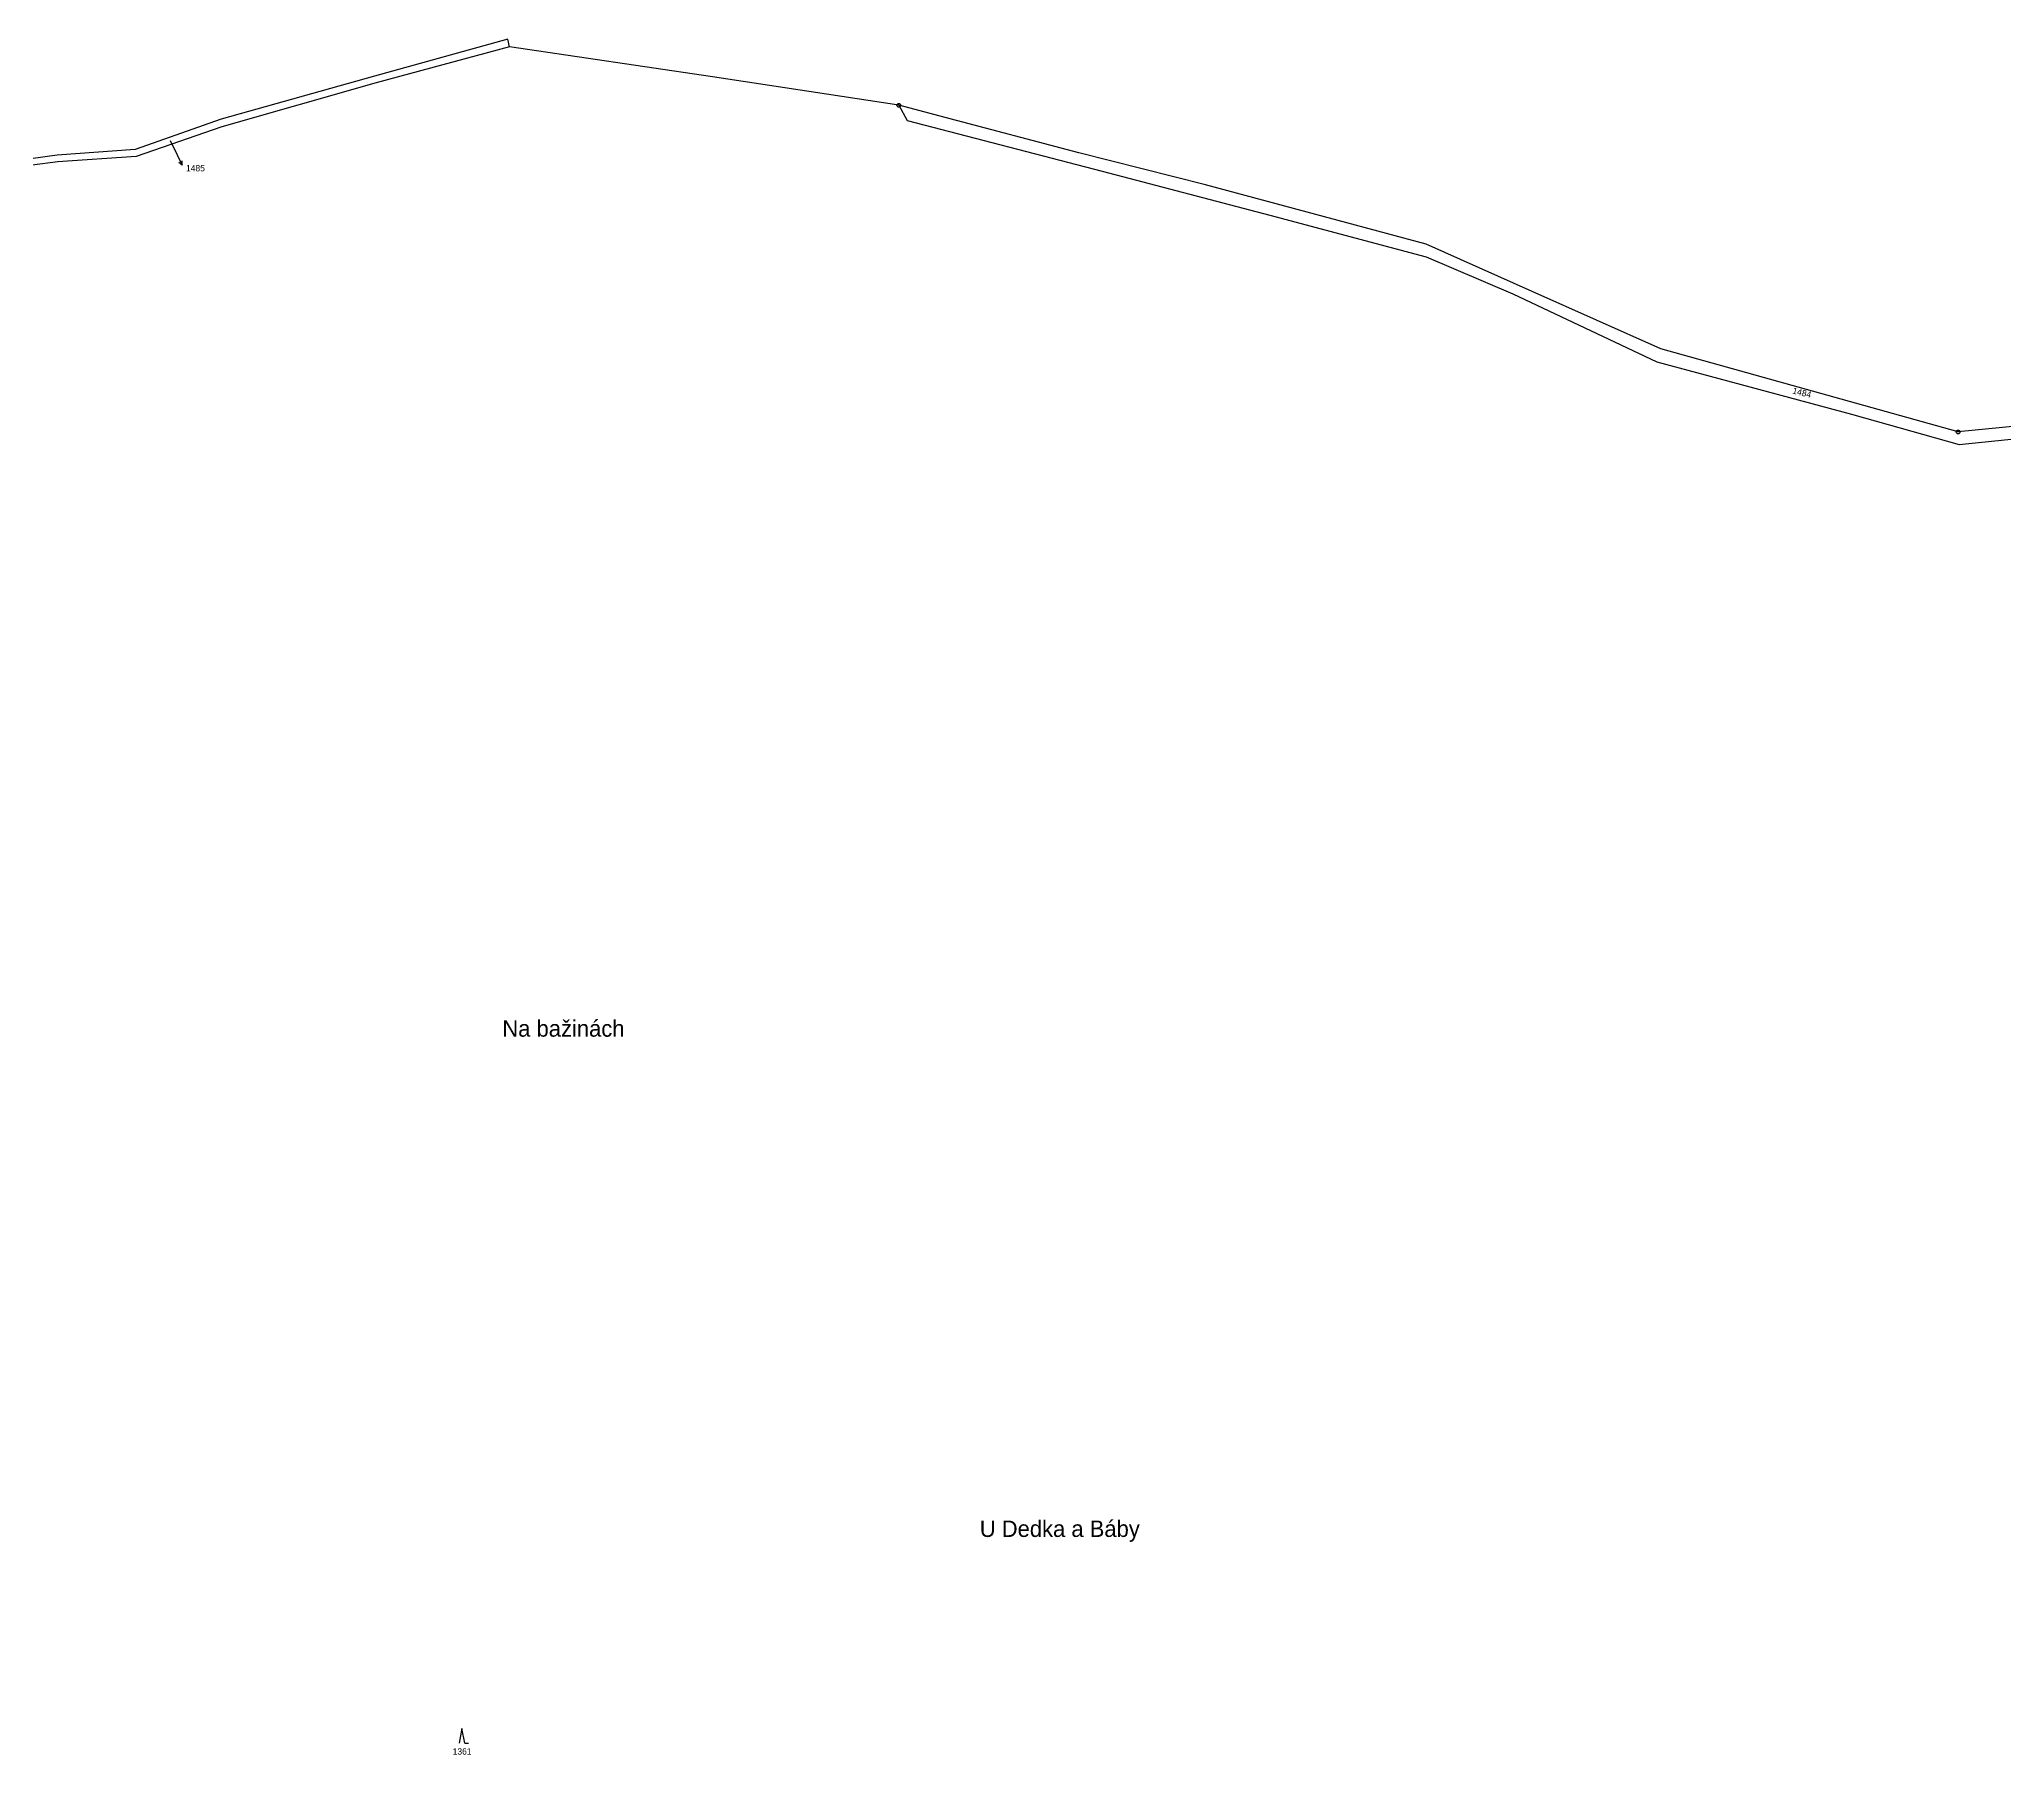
# Model space of a CAD drawing. Extents: x -820725 to -814908, y -1038210 to -1035296.
# Drawn here: x -819423 to -818897, y -1035755 to -1035296 of the extents above; entities that cross this region are included whole.
import ezdxf
from ezdxf.enums import TextEntityAlignment as Align

# ---------------------------------------------------------------- set-up
doc = ezdxf.new("R2010")
doc.units = 0
doc.header["$MEASUREMENT"] = 0
doc.linetypes.add('0_206_2', pattern=[0])
for name, color, linetype in [('1009', 1, 'CONTINUOUS'), ('1029', 1, 'CONTINUOUS'), ('105', 1, 'CONTINUOUS'), ('18', 1, 'CONTINUOUS'), ('20600', 1, 'CONTINUOUS'), ('20602', 1, 'CONTINUOUS'), ('21900', 1, 'CONTINUOUS'), ('308', 1, 'CONTINUOUS')]:
    doc.layers.add(name, color=color, linetype=linetype)

# ---------------------------------------------------------------- blocks, each defined once
blk = doc.blocks.new('1029$1')
at = {"layer": '1029', "color": 6, "linetype": 'Continuous'}
for p, q in [((0, 3), (-0.5, 2)), ((0, 0), (0, 3)), ((0, 3), (0.5, 2))]:
    blk.add_line(p, q, dxfattribs=at)
blk = doc.blocks.new('3_08$5')
at = {"layer": '308', "color": 255, "linetype": 'Continuous'}
for p, q in [((0, 4), (-0.75, 0)), ((0.75, 0), (0, 4)), ((0.75, 0), (1.75, 0))]:
    blk.add_line(p, q, dxfattribs=at)
blk = doc.blocks.new('1_05$13')
at = {"layer": '105', "color": 3, "linetype": 'Continuous'}
for radius in [0.5, 0.0303]:
    blk.add_circle((0, 0), radius, dxfattribs=at)

msp = doc.modelspace()

# ---------------------------------------------------------------- linework, layer by layer
at = {"layer": '1029', "color": 255, "linetype": 'Continuous'}
msp.add_line((-819388.18, -1035323.06), (-819386.29, -1035326.91), dxfattribs=at)
at = {"layer": '20600', "color": 3, "linetype": 'Continuous'}
for p, q in [((-819297.37, -1035297.93), (-819297.76, -1035295.94)), ((-819374.59, -1035317.32), (-819397.56, -1035325.47)), ((-819180.74, -1035316.9), (-819193.13, -1035313.62)), ((-819418.44, -1035326.99), (-819425.55, -1035327.96)), ((-819397.56, -1035325.47), (-819418.44, -1035326.99))]:
    msp.add_line(p, q, dxfattribs=at)
at = {"layer": '20602', "color": 3, "linetype": '0_206_2'}
for p, q in [((-819297.76, -1035295.94), (-819333.51, -1035305.8)), ((-819243.03, -1035305.95), (-819297.37, -1035297.93)), ((-819333.51, -1035305.8), (-819374.59, -1035317.32)), ((-819193.13, -1035313.62), (-819243.03, -1035305.95)), ((-819144.93, -1035326.38), (-819180.74, -1035316.9)), ((-819111.05, -1035334.89), (-819144.93, -1035326.38)), ((-819051.94, -1035350.78), (-819111.05, -1035334.89)), ((-819023.53, -1035363.49), (-819051.94, -1035350.78)), ((-818989.13, -1035378.82), (-819023.53, -1035363.49)), ((-818909.52, -1035401.08), (-818989.13, -1035378.82)), ((-818853.82, -1035395.54), (-818909.52, -1035401.08))]:
    msp.add_line(p, q, dxfattribs=at)
at = {"layer": '21900', "color": 3, "linetype": 'Continuous'}
for p, q in [((-819297.37, -1035297.93), (-819333.01, -1035307.57)), ((-819333.01, -1035307.57), (-819374.41, -1035319.34)), ((-819193.13, -1035313.62), (-819190.91, -1035317.69)), ((-819190.91, -1035317.69), (-819138.72, -1035331.23)), ((-819374.41, -1035319.34), (-819397.28, -1035327.3)), ((-819418.3, -1035328.76), (-819425.15, -1035329.64)), ((-819397.28, -1035327.3), (-819418.3, -1035328.76)), ((-819138.72, -1035331.23), (-819093.76, -1035343.05)), ((-819093.76, -1035343.05), (-819051.9, -1035354.15)), ((-819051.9, -1035354.15), (-819028.78, -1035364.09)), ((-819028.78, -1035364.09), (-818990.15, -1035382.31)), ((-818990.15, -1035382.31), (-818938.03, -1035396.34)), ((-818938.03, -1035396.34), (-818909.24, -1035404.4)), ((-818909.24, -1035404.4), (-818855.38, -1035399))]:
    msp.add_line(p, q, dxfattribs=at)

# ---------------------------------------------------------------- block references
at = {"layer": '1029', "color": 0, "linetype": 'ByBlock', "rotation": 206}
msp.add_blockref('1029$1', (-819386.29, -1035326.91), dxfattribs=at)
at = {"layer": '105', "color": 0, "linetype": 'ByBlock'}
for p in [(-819193.13, -1035313.62), (-818909.52, -1035401.08)]:
    msp.add_blockref('1_05$13', p, dxfattribs=at)
at = {"layer": '308', "color": 0, "linetype": 'ByBlock'}
msp.add_blockref('3_08$5', (-819310.1, -1035752.22), dxfattribs=at)

# ---------------------------------------------------------------- texts
at = {"layer": '1009', "color": 255, "linetype": 'Continuous'}
for s, p in [('Na bažinách', (-819282.92, -1035564.33)), ('U Dedka a Báby', (-819150.03, -1035698.28))]:
    msp.add_text(s, height=4.4, dxfattribs=at).set_placement(p, align=Align.BOTTOM_CENTER)
at = {"layer": '18', "color": 255, "linetype": 'Continuous'}
msp.add_text('1485', height=1.7, dxfattribs=at).set_placement((-819383.96, -1035329.6), align=Align.TOP_LEFT)
msp.add_text('1484', height=1.7, rotation=346, dxfattribs=at).set_placement((-818951.66, -1035391.87), align=Align.BOTTOM_CENTER)
msp.add_text('1361', height=1.7, dxfattribs=at).set_placement((-819310.04, -1035755.75), align=Align.BOTTOM_CENTER)

doc.saveas('drawing.dxf')
